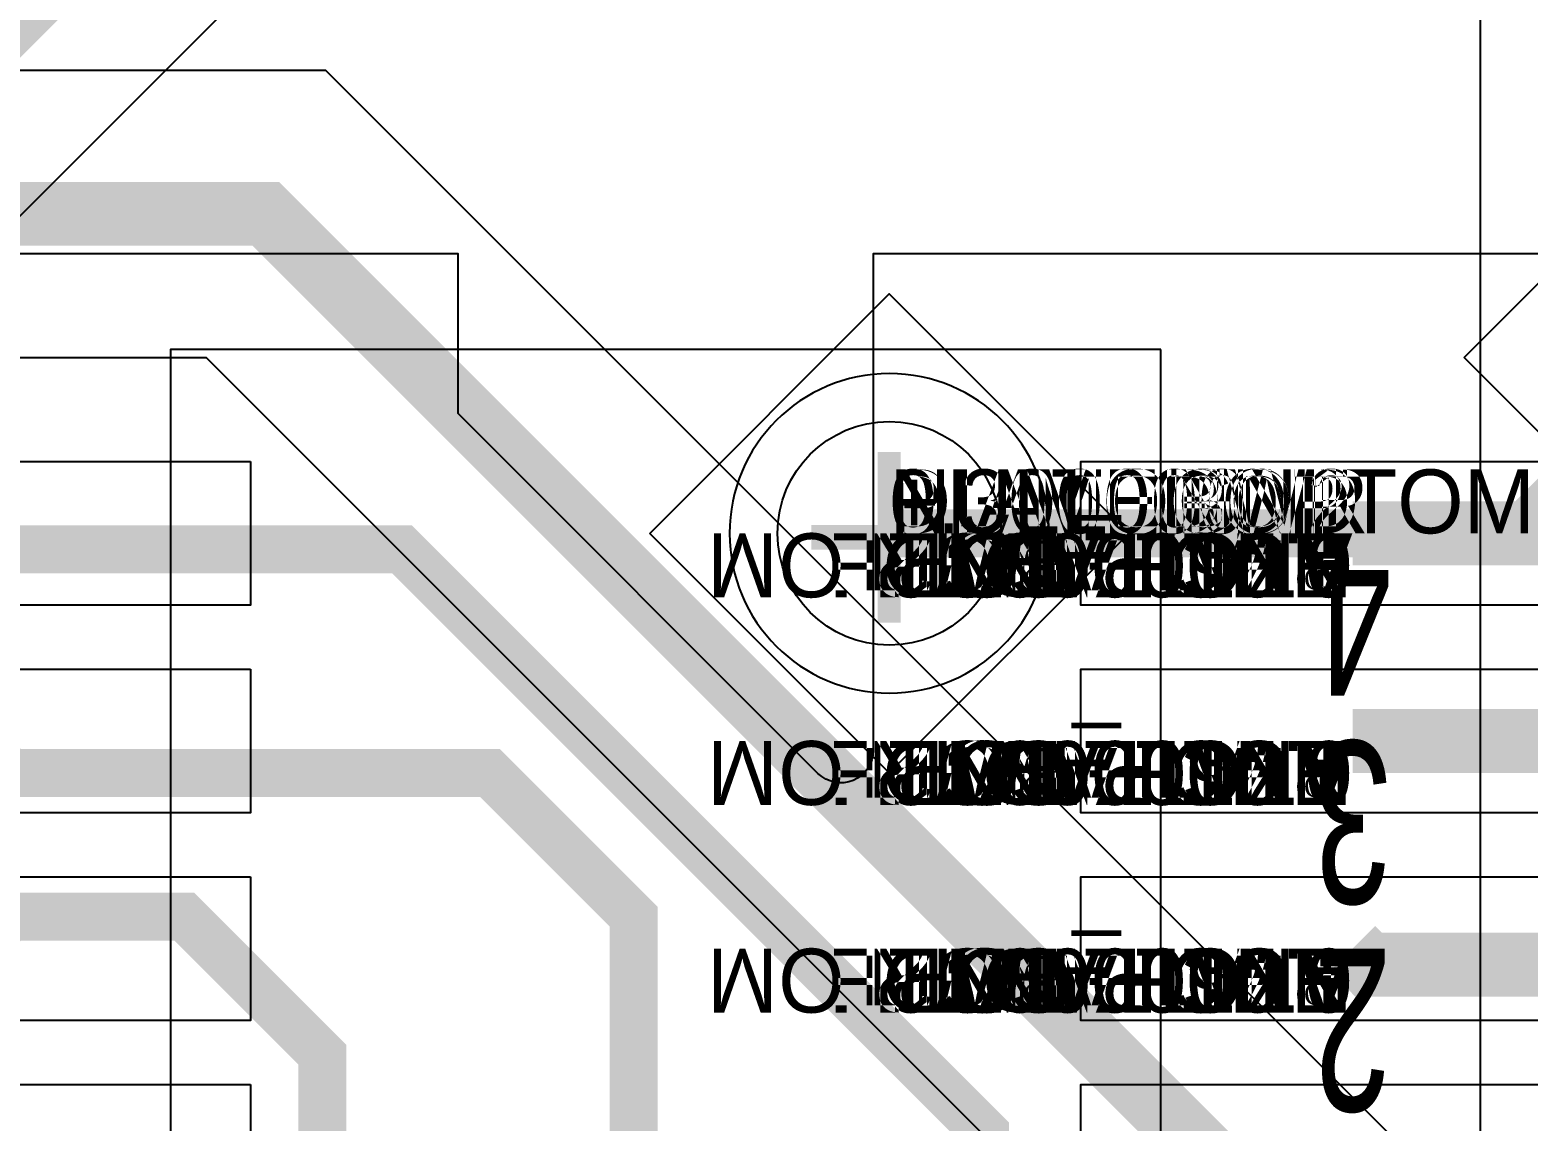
# Model space of a CAD drawing. Extents: x 0 to 323, y 0 to 320.
# Drawn here: x 32.26 to 36.949, y 78.46 to 81.876 of the extents above; entities that cross this region are included whole.
import ezdxf
from ezdxf.enums import TextEntityAlignment as Align

# ---------------------------------------------------------------- set-up
doc = ezdxf.new("R2010")
doc.units = 0
doc.header["$MEASUREMENT"] = 0
doc.layers.get('0').update_dxf_attribs({"linetype": 'CONTINUOUS'})
for name, color, linetype in [('CDN_FIGURES', 7, 'CONTINUOUS'), ('ETCH_BOTTOM', 7, 'CONTINUOUS'), ('ETCH_GND', 3, 'CONTINUOUS'), ('ETCH_INT1', 4, 'CONTINUOUS'), ('ETCH_INT2', 5, 'CONTINUOUS'), ('ETCH_PWR', 6, 'CONTINUOUS'), ('ETCH_TOP', 2, 'CONTINUOUS'), ('MANUFACTURING_NCLEGEND-1-6', 8, 'CONTINUOUS'), ('PACKAGE_GEOMETRY_ASSEMBLY_TOP', 11, 'CONTINUOUS'), ('PACKAGE_GEOMETRY_PIN_NUMBER', 9, 'CONTINUOUS')]:
    doc.layers.add(name, color=color, linetype=linetype)

# ---------------------------------------------------------------- blocks, each defined once
blk = doc.blocks.new('PAD_INFO')
for tag in ['SHAPE_TYPE', 'PAD_HEIGHT', 'PAD_LAYER', 'PAD_TYPE', 'PAD_WIDTH']:
    blk.add_attdef(tag, (0, 0), '', height=0.2)
at = {"flags": 2}
blk.add_attdef('CDN_TYPE', (0, 0), '', height=0.2, dxfattribs=at)
blk = doc.blocks.new('DRILL_INFO')
at = {"flags": 2}
blk.add_attdef('CDN_TYPE', (0, 0), '', height=0.2, dxfattribs=at)
for tag in ['FSHAPE', 'FCHAR', 'DRILL_HEIGHT', 'DIAMETER', 'PLATED', 'DRILL_WIDTH']:
    blk.add_attdef(tag, (0, 0), '', height=0.2)
blk = doc.blocks.new('VIA0700X0300')
at = {"layer": 'ETCH_BOTTOM'}
blk.add_circle((0, 0), 0.35, dxfattribs=at)
at = {"layer": 'ETCH_GND'}
blk.add_circle((0, 0), 0.35, dxfattribs=at)
at = {"layer": 'ETCH_INT1'}
blk.add_circle((0, 0), 0.35, dxfattribs=at)
at = {"layer": 'ETCH_INT2'}
blk.add_circle((0, 0), 0.35, dxfattribs=at)
at = {"layer": 'ETCH_PWR'}
blk.add_circle((0, 0), 0.35, dxfattribs=at)
at = {"layer": 'ETCH_TOP'}
blk.add_circle((0, 0), 0.35, dxfattribs=at)
ref = blk.add_blockref('PAD_INFO', (0, 0))
ref.add_attrib('PAD_LAYER', 'ETCH_TOP', (0, 0), dxfattribs={"height": 0.2})
ref.add_attrib('SHAPE_TYPE', 'NULL', (0, 0), dxfattribs={"height": 0.2})
ref.add_attrib('PAD_TYPE', 'ANTIPAD', (0, 0), dxfattribs={"height": 0.2})
ref.add_attrib('PAD_WIDTH', '0.000000', (0, 0), dxfattribs={"height": 0.2})
ref.add_attrib('PAD_HEIGHT', '0.000000', (0, 0), dxfattribs={"height": 0.2})
ref = blk.add_blockref('PAD_INFO', (0, 0))
ref.add_attrib('PAD_LAYER', 'ETCH_GND', (0, 0), dxfattribs={"height": 0.2})
ref.add_attrib('SHAPE_TYPE', 'NULL', (0, 0), dxfattribs={"height": 0.2})
ref.add_attrib('PAD_TYPE', 'ANTIPAD', (0, 0), dxfattribs={"height": 0.2})
ref.add_attrib('PAD_WIDTH', '0.000000', (0, 0), dxfattribs={"height": 0.2})
ref.add_attrib('PAD_HEIGHT', '0.000000', (0, 0), dxfattribs={"height": 0.2})
ref = blk.add_blockref('PAD_INFO', (0, 0))
ref.add_attrib('PAD_LAYER', 'ETCH_INT1', (0, 0), dxfattribs={"height": 0.2})
ref.add_attrib('SHAPE_TYPE', 'NULL', (0, 0), dxfattribs={"height": 0.2})
ref.add_attrib('PAD_TYPE', 'ANTIPAD', (0, 0), dxfattribs={"height": 0.2})
ref.add_attrib('PAD_WIDTH', '0.000000', (0, 0), dxfattribs={"height": 0.2})
ref.add_attrib('PAD_HEIGHT', '0.000000', (0, 0), dxfattribs={"height": 0.2})
ref = blk.add_blockref('PAD_INFO', (0, 0))
ref.add_attrib('PAD_LAYER', 'ETCH_INT2', (0, 0), dxfattribs={"height": 0.2})
ref.add_attrib('SHAPE_TYPE', 'NULL', (0, 0), dxfattribs={"height": 0.2})
ref.add_attrib('PAD_TYPE', 'ANTIPAD', (0, 0), dxfattribs={"height": 0.2})
ref.add_attrib('PAD_WIDTH', '0.000000', (0, 0), dxfattribs={"height": 0.2})
ref.add_attrib('PAD_HEIGHT', '0.000000', (0, 0), dxfattribs={"height": 0.2})
ref = blk.add_blockref('PAD_INFO', (0, 0))
ref.add_attrib('PAD_LAYER', 'ETCH_PWR', (0, 0), dxfattribs={"height": 0.2})
ref.add_attrib('SHAPE_TYPE', 'NULL', (0, 0), dxfattribs={"height": 0.2})
ref.add_attrib('PAD_TYPE', 'ANTIPAD', (0, 0), dxfattribs={"height": 0.2})
ref.add_attrib('PAD_WIDTH', '0.000000', (0, 0), dxfattribs={"height": 0.2})
ref.add_attrib('PAD_HEIGHT', '0.000000', (0, 0), dxfattribs={"height": 0.2})
ref = blk.add_blockref('PAD_INFO', (0, 0))
ref.add_attrib('PAD_LAYER', 'ETCH_BOTTOM', (0, 0), dxfattribs={"height": 0.2})
ref.add_attrib('SHAPE_TYPE', 'NULL', (0, 0), dxfattribs={"height": 0.2})
ref.add_attrib('PAD_TYPE', 'ANTIPAD', (0, 0), dxfattribs={"height": 0.2})
ref.add_attrib('PAD_WIDTH', '0.000000', (0, 0), dxfattribs={"height": 0.2})
ref.add_attrib('PAD_HEIGHT', '0.000000', (0, 0), dxfattribs={"height": 0.2})
ref = blk.add_blockref('PAD_INFO', (0, 0))
ref.add_attrib('PAD_LAYER', 'ETCH_TOP', (0, 0), dxfattribs={"height": 0.2})
ref.add_attrib('SHAPE_TYPE', 'NULL', (0, 0), dxfattribs={"height": 0.2})
ref.add_attrib('PAD_TYPE', 'THERMAL', (0, 0), dxfattribs={"height": 0.2})
ref.add_attrib('PAD_WIDTH', '0.000000', (0, 0), dxfattribs={"height": 0.2})
ref.add_attrib('PAD_HEIGHT', '0.000000', (0, 0), dxfattribs={"height": 0.2})
ref = blk.add_blockref('PAD_INFO', (0, 0))
ref.add_attrib('PAD_LAYER', 'ETCH_GND', (0, 0), dxfattribs={"height": 0.2})
ref.add_attrib('SHAPE_TYPE', 'NULL', (0, 0), dxfattribs={"height": 0.2})
ref.add_attrib('PAD_TYPE', 'THERMAL', (0, 0), dxfattribs={"height": 0.2})
ref.add_attrib('PAD_WIDTH', '0.000000', (0, 0), dxfattribs={"height": 0.2})
ref.add_attrib('PAD_HEIGHT', '0.000000', (0, 0), dxfattribs={"height": 0.2})
ref = blk.add_blockref('PAD_INFO', (0, 0))
ref.add_attrib('PAD_LAYER', 'ETCH_INT1', (0, 0), dxfattribs={"height": 0.2})
ref.add_attrib('SHAPE_TYPE', 'NULL', (0, 0), dxfattribs={"height": 0.2})
ref.add_attrib('PAD_TYPE', 'THERMAL', (0, 0), dxfattribs={"height": 0.2})
ref.add_attrib('PAD_WIDTH', '0.000000', (0, 0), dxfattribs={"height": 0.2})
ref.add_attrib('PAD_HEIGHT', '0.000000', (0, 0), dxfattribs={"height": 0.2})
ref = blk.add_blockref('PAD_INFO', (0, 0))
ref.add_attrib('PAD_LAYER', 'ETCH_INT2', (0, 0), dxfattribs={"height": 0.2})
ref.add_attrib('SHAPE_TYPE', 'NULL', (0, 0), dxfattribs={"height": 0.2})
ref.add_attrib('PAD_TYPE', 'THERMAL', (0, 0), dxfattribs={"height": 0.2})
ref.add_attrib('PAD_WIDTH', '0.000000', (0, 0), dxfattribs={"height": 0.2})
ref.add_attrib('PAD_HEIGHT', '0.000000', (0, 0), dxfattribs={"height": 0.2})
ref = blk.add_blockref('PAD_INFO', (0, 0))
ref.add_attrib('PAD_LAYER', 'ETCH_PWR', (0, 0), dxfattribs={"height": 0.2})
ref.add_attrib('SHAPE_TYPE', 'NULL', (0, 0), dxfattribs={"height": 0.2})
ref.add_attrib('PAD_TYPE', 'THERMAL', (0, 0), dxfattribs={"height": 0.2})
ref.add_attrib('PAD_WIDTH', '0.000000', (0, 0), dxfattribs={"height": 0.2})
ref.add_attrib('PAD_HEIGHT', '0.000000', (0, 0), dxfattribs={"height": 0.2})
ref = blk.add_blockref('PAD_INFO', (0, 0))
ref.add_attrib('PAD_LAYER', 'ETCH_BOTTOM', (0, 0), dxfattribs={"height": 0.2})
ref.add_attrib('SHAPE_TYPE', 'NULL', (0, 0), dxfattribs={"height": 0.2})
ref.add_attrib('PAD_TYPE', 'THERMAL', (0, 0), dxfattribs={"height": 0.2})
ref.add_attrib('PAD_WIDTH', '0.000000', (0, 0), dxfattribs={"height": 0.2})
ref.add_attrib('PAD_HEIGHT', '0.000000', (0, 0), dxfattribs={"height": 0.2})
ref = blk.add_blockref('PAD_INFO', (0, 0))
ref.add_attrib('PAD_LAYER', 'ETCH_TOP', (0, 0), dxfattribs={"height": 0.2})
ref.add_attrib('SHAPE_TYPE', 'CIRCLE', (0, 0), dxfattribs={"height": 0.2})
ref.add_attrib('PAD_TYPE', 'REGULAR', (0, 0), dxfattribs={"height": 0.2})
ref.add_attrib('PAD_WIDTH', '0.700000', (0, 0), dxfattribs={"height": 0.2})
ref.add_attrib('PAD_HEIGHT', '0.700000', (0, 0), dxfattribs={"height": 0.2})
ref = blk.add_blockref('PAD_INFO', (0, 0))
ref.add_attrib('PAD_LAYER', 'ETCH_GND', (0, 0), dxfattribs={"height": 0.2})
ref.add_attrib('SHAPE_TYPE', 'CIRCLE', (0, 0), dxfattribs={"height": 0.2})
ref.add_attrib('PAD_TYPE', 'REGULAR', (0, 0), dxfattribs={"height": 0.2})
ref.add_attrib('PAD_WIDTH', '0.700000', (0, 0), dxfattribs={"height": 0.2})
ref.add_attrib('PAD_HEIGHT', '0.700000', (0, 0), dxfattribs={"height": 0.2})
ref = blk.add_blockref('PAD_INFO', (0, 0))
ref.add_attrib('PAD_LAYER', 'ETCH_INT1', (0, 0), dxfattribs={"height": 0.2})
ref.add_attrib('SHAPE_TYPE', 'CIRCLE', (0, 0), dxfattribs={"height": 0.2})
ref.add_attrib('PAD_TYPE', 'REGULAR', (0, 0), dxfattribs={"height": 0.2})
ref.add_attrib('PAD_WIDTH', '0.700000', (0, 0), dxfattribs={"height": 0.2})
ref.add_attrib('PAD_HEIGHT', '0.700000', (0, 0), dxfattribs={"height": 0.2})
ref = blk.add_blockref('PAD_INFO', (0, 0))
ref.add_attrib('PAD_LAYER', 'ETCH_INT2', (0, 0), dxfattribs={"height": 0.2})
ref.add_attrib('SHAPE_TYPE', 'CIRCLE', (0, 0), dxfattribs={"height": 0.2})
ref.add_attrib('PAD_TYPE', 'REGULAR', (0, 0), dxfattribs={"height": 0.2})
ref.add_attrib('PAD_WIDTH', '0.700000', (0, 0), dxfattribs={"height": 0.2})
ref.add_attrib('PAD_HEIGHT', '0.700000', (0, 0), dxfattribs={"height": 0.2})
ref = blk.add_blockref('PAD_INFO', (0, 0))
ref.add_attrib('PAD_LAYER', 'ETCH_PWR', (0, 0), dxfattribs={"height": 0.2})
ref.add_attrib('SHAPE_TYPE', 'CIRCLE', (0, 0), dxfattribs={"height": 0.2})
ref.add_attrib('PAD_TYPE', 'REGULAR', (0, 0), dxfattribs={"height": 0.2})
ref.add_attrib('PAD_WIDTH', '0.700000', (0, 0), dxfattribs={"height": 0.2})
ref.add_attrib('PAD_HEIGHT', '0.700000', (0, 0), dxfattribs={"height": 0.2})
ref = blk.add_blockref('PAD_INFO', (0, 0))
ref.add_attrib('PAD_LAYER', 'ETCH_BOTTOM', (0, 0), dxfattribs={"height": 0.2})
ref.add_attrib('SHAPE_TYPE', 'CIRCLE', (0, 0), dxfattribs={"height": 0.2})
ref.add_attrib('PAD_TYPE', 'REGULAR', (0, 0), dxfattribs={"height": 0.2})
ref.add_attrib('PAD_WIDTH', '0.700000', (0, 0), dxfattribs={"height": 0.2})
ref.add_attrib('PAD_HEIGHT', '0.700000', (0, 0), dxfattribs={"height": 0.2})
ref = blk.add_blockref('DRILL_INFO', (0, 0))
ref.add_attrib('DIAMETER', '0.300000', (0, 0), dxfattribs={"height": 0.2})
ref.add_attrib('PLATED', 'PLATED', (0, 0), dxfattribs={"height": 0.2})
ref.add_attrib('FSHAPE', 'DIAMOND', (0, 0), dxfattribs={"height": 0.2})
ref.add_attrib('FCHAR', '+', (0, 0), dxfattribs={"height": 0.2})
ref.add_attrib('DRILL_WIDTH', '1.500000', (0, 0), dxfattribs={"height": 0.2})
ref.add_attrib('DRILL_HEIGHT', '1.500000', (0, 0), dxfattribs={"height": 0.2})
for tag in ['CDN_TYPE', 'PIN']:
    blk.add_attdef(tag, (0, 0), '', height=0.2)
at = {"flags": 2}
for tag in ['PSTKNAME', 'BBV']:
    blk.add_attdef(tag, (0, 0), '', height=0.2, dxfattribs=at)
blk = doc.blocks.new('FIGURE_DIAMOND')
at = {"layer": 'CDN_FIGURES'}
blk.add_lwpolyline([(-0.5, 0), (0, 0.5), (0.5, 0), (0, -0.5)], close=True, dxfattribs=at)
blk = doc.blocks.new('RC1700X0450TS_NS')
at = {"layer": 'ETCH_TOP'}
blk.add_lwpolyline([(-0.85, -0.225), (-0.85, 0.225), (0.85, 0.225), (0.85, -0.225)], close=True, dxfattribs=at)
ref = blk.add_blockref('PAD_INFO', (0, 0))
ref.add_attrib('PAD_LAYER', 'ETCH_TOP', (0, 0), dxfattribs={"height": 0.2})
ref.add_attrib('SHAPE_TYPE', 'NULL', (0, 0), dxfattribs={"height": 0.2})
ref.add_attrib('PAD_TYPE', 'ANTIPAD', (0, 0), dxfattribs={"height": 0.2})
ref.add_attrib('PAD_WIDTH', '0.000000', (0, 0), dxfattribs={"height": 0.2})
ref.add_attrib('PAD_HEIGHT', '0.000000', (0, 0), dxfattribs={"height": 0.2})
ref = blk.add_blockref('PAD_INFO', (0, 0))
ref.add_attrib('PAD_LAYER', 'ETCH_GND', (0, 0), dxfattribs={"height": 0.2})
ref.add_attrib('SHAPE_TYPE', 'NULL', (0, 0), dxfattribs={"height": 0.2})
ref.add_attrib('PAD_TYPE', 'ANTIPAD', (0, 0), dxfattribs={"height": 0.2})
ref.add_attrib('PAD_WIDTH', '0.000000', (0, 0), dxfattribs={"height": 0.2})
ref.add_attrib('PAD_HEIGHT', '0.000000', (0, 0), dxfattribs={"height": 0.2})
ref = blk.add_blockref('PAD_INFO', (0, 0))
ref.add_attrib('PAD_LAYER', 'ETCH_INT1', (0, 0), dxfattribs={"height": 0.2})
ref.add_attrib('SHAPE_TYPE', 'NULL', (0, 0), dxfattribs={"height": 0.2})
ref.add_attrib('PAD_TYPE', 'ANTIPAD', (0, 0), dxfattribs={"height": 0.2})
ref.add_attrib('PAD_WIDTH', '0.000000', (0, 0), dxfattribs={"height": 0.2})
ref.add_attrib('PAD_HEIGHT', '0.000000', (0, 0), dxfattribs={"height": 0.2})
ref = blk.add_blockref('PAD_INFO', (0, 0))
ref.add_attrib('PAD_LAYER', 'ETCH_INT2', (0, 0), dxfattribs={"height": 0.2})
ref.add_attrib('SHAPE_TYPE', 'NULL', (0, 0), dxfattribs={"height": 0.2})
ref.add_attrib('PAD_TYPE', 'ANTIPAD', (0, 0), dxfattribs={"height": 0.2})
ref.add_attrib('PAD_WIDTH', '0.000000', (0, 0), dxfattribs={"height": 0.2})
ref.add_attrib('PAD_HEIGHT', '0.000000', (0, 0), dxfattribs={"height": 0.2})
ref = blk.add_blockref('PAD_INFO', (0, 0))
ref.add_attrib('PAD_LAYER', 'ETCH_PWR', (0, 0), dxfattribs={"height": 0.2})
ref.add_attrib('SHAPE_TYPE', 'NULL', (0, 0), dxfattribs={"height": 0.2})
ref.add_attrib('PAD_TYPE', 'ANTIPAD', (0, 0), dxfattribs={"height": 0.2})
ref.add_attrib('PAD_WIDTH', '0.000000', (0, 0), dxfattribs={"height": 0.2})
ref.add_attrib('PAD_HEIGHT', '0.000000', (0, 0), dxfattribs={"height": 0.2})
ref = blk.add_blockref('PAD_INFO', (0, 0))
ref.add_attrib('PAD_LAYER', 'ETCH_BOTTOM', (0, 0), dxfattribs={"height": 0.2})
ref.add_attrib('SHAPE_TYPE', 'NULL', (0, 0), dxfattribs={"height": 0.2})
ref.add_attrib('PAD_TYPE', 'ANTIPAD', (0, 0), dxfattribs={"height": 0.2})
ref.add_attrib('PAD_WIDTH', '0.000000', (0, 0), dxfattribs={"height": 0.2})
ref.add_attrib('PAD_HEIGHT', '0.000000', (0, 0), dxfattribs={"height": 0.2})
ref = blk.add_blockref('PAD_INFO', (0, 0))
ref.add_attrib('PAD_LAYER', 'ETCH_TOP', (0, 0), dxfattribs={"height": 0.2})
ref.add_attrib('SHAPE_TYPE', 'NULL', (0, 0), dxfattribs={"height": 0.2})
ref.add_attrib('PAD_TYPE', 'THERMAL', (0, 0), dxfattribs={"height": 0.2})
ref.add_attrib('PAD_WIDTH', '0.000000', (0, 0), dxfattribs={"height": 0.2})
ref.add_attrib('PAD_HEIGHT', '0.000000', (0, 0), dxfattribs={"height": 0.2})
ref = blk.add_blockref('PAD_INFO', (0, 0))
ref.add_attrib('PAD_LAYER', 'ETCH_GND', (0, 0), dxfattribs={"height": 0.2})
ref.add_attrib('SHAPE_TYPE', 'NULL', (0, 0), dxfattribs={"height": 0.2})
ref.add_attrib('PAD_TYPE', 'THERMAL', (0, 0), dxfattribs={"height": 0.2})
ref.add_attrib('PAD_WIDTH', '0.000000', (0, 0), dxfattribs={"height": 0.2})
ref.add_attrib('PAD_HEIGHT', '0.000000', (0, 0), dxfattribs={"height": 0.2})
ref = blk.add_blockref('PAD_INFO', (0, 0))
ref.add_attrib('PAD_LAYER', 'ETCH_INT1', (0, 0), dxfattribs={"height": 0.2})
ref.add_attrib('SHAPE_TYPE', 'NULL', (0, 0), dxfattribs={"height": 0.2})
ref.add_attrib('PAD_TYPE', 'THERMAL', (0, 0), dxfattribs={"height": 0.2})
ref.add_attrib('PAD_WIDTH', '0.000000', (0, 0), dxfattribs={"height": 0.2})
ref.add_attrib('PAD_HEIGHT', '0.000000', (0, 0), dxfattribs={"height": 0.2})
ref = blk.add_blockref('PAD_INFO', (0, 0))
ref.add_attrib('PAD_LAYER', 'ETCH_INT2', (0, 0), dxfattribs={"height": 0.2})
ref.add_attrib('SHAPE_TYPE', 'NULL', (0, 0), dxfattribs={"height": 0.2})
ref.add_attrib('PAD_TYPE', 'THERMAL', (0, 0), dxfattribs={"height": 0.2})
ref.add_attrib('PAD_WIDTH', '0.000000', (0, 0), dxfattribs={"height": 0.2})
ref.add_attrib('PAD_HEIGHT', '0.000000', (0, 0), dxfattribs={"height": 0.2})
ref = blk.add_blockref('PAD_INFO', (0, 0))
ref.add_attrib('PAD_LAYER', 'ETCH_PWR', (0, 0), dxfattribs={"height": 0.2})
ref.add_attrib('SHAPE_TYPE', 'NULL', (0, 0), dxfattribs={"height": 0.2})
ref.add_attrib('PAD_TYPE', 'THERMAL', (0, 0), dxfattribs={"height": 0.2})
ref.add_attrib('PAD_WIDTH', '0.000000', (0, 0), dxfattribs={"height": 0.2})
ref.add_attrib('PAD_HEIGHT', '0.000000', (0, 0), dxfattribs={"height": 0.2})
ref = blk.add_blockref('PAD_INFO', (0, 0))
ref.add_attrib('PAD_LAYER', 'ETCH_BOTTOM', (0, 0), dxfattribs={"height": 0.2})
ref.add_attrib('SHAPE_TYPE', 'NULL', (0, 0), dxfattribs={"height": 0.2})
ref.add_attrib('PAD_TYPE', 'THERMAL', (0, 0), dxfattribs={"height": 0.2})
ref.add_attrib('PAD_WIDTH', '0.000000', (0, 0), dxfattribs={"height": 0.2})
ref.add_attrib('PAD_HEIGHT', '0.000000', (0, 0), dxfattribs={"height": 0.2})
ref = blk.add_blockref('PAD_INFO', (0, 0))
ref.add_attrib('PAD_LAYER', 'ETCH_TOP', (0, 0), dxfattribs={"height": 0.2})
ref.add_attrib('SHAPE_TYPE', 'RECTANGLE', (0, 0), dxfattribs={"height": 0.2})
ref.add_attrib('PAD_TYPE', 'REGULAR', (0, 0), dxfattribs={"height": 0.2})
ref.add_attrib('PAD_WIDTH', '1.700000', (0, 0), dxfattribs={"height": 0.2})
ref.add_attrib('PAD_HEIGHT', '0.450000', (0, 0), dxfattribs={"height": 0.2})
ref = blk.add_blockref('PAD_INFO', (0, 0))
ref.add_attrib('PAD_LAYER', 'ETCH_GND', (0, 0), dxfattribs={"height": 0.2})
ref.add_attrib('SHAPE_TYPE', 'NULL', (0, 0), dxfattribs={"height": 0.2})
ref.add_attrib('PAD_TYPE', 'REGULAR', (0, 0), dxfattribs={"height": 0.2})
ref.add_attrib('PAD_WIDTH', '0.000000', (0, 0), dxfattribs={"height": 0.2})
ref.add_attrib('PAD_HEIGHT', '0.000000', (0, 0), dxfattribs={"height": 0.2})
ref = blk.add_blockref('PAD_INFO', (0, 0))
ref.add_attrib('PAD_LAYER', 'ETCH_INT1', (0, 0), dxfattribs={"height": 0.2})
ref.add_attrib('SHAPE_TYPE', 'NULL', (0, 0), dxfattribs={"height": 0.2})
ref.add_attrib('PAD_TYPE', 'REGULAR', (0, 0), dxfattribs={"height": 0.2})
ref.add_attrib('PAD_WIDTH', '0.000000', (0, 0), dxfattribs={"height": 0.2})
ref.add_attrib('PAD_HEIGHT', '0.000000', (0, 0), dxfattribs={"height": 0.2})
ref = blk.add_blockref('PAD_INFO', (0, 0))
ref.add_attrib('PAD_LAYER', 'ETCH_INT2', (0, 0), dxfattribs={"height": 0.2})
ref.add_attrib('SHAPE_TYPE', 'NULL', (0, 0), dxfattribs={"height": 0.2})
ref.add_attrib('PAD_TYPE', 'REGULAR', (0, 0), dxfattribs={"height": 0.2})
ref.add_attrib('PAD_WIDTH', '0.000000', (0, 0), dxfattribs={"height": 0.2})
ref.add_attrib('PAD_HEIGHT', '0.000000', (0, 0), dxfattribs={"height": 0.2})
ref = blk.add_blockref('PAD_INFO', (0, 0))
ref.add_attrib('PAD_LAYER', 'ETCH_PWR', (0, 0), dxfattribs={"height": 0.2})
ref.add_attrib('SHAPE_TYPE', 'NULL', (0, 0), dxfattribs={"height": 0.2})
ref.add_attrib('PAD_TYPE', 'REGULAR', (0, 0), dxfattribs={"height": 0.2})
ref.add_attrib('PAD_WIDTH', '0.000000', (0, 0), dxfattribs={"height": 0.2})
ref.add_attrib('PAD_HEIGHT', '0.000000', (0, 0), dxfattribs={"height": 0.2})
ref = blk.add_blockref('PAD_INFO', (0, 0))
ref.add_attrib('PAD_LAYER', 'ETCH_BOTTOM', (0, 0), dxfattribs={"height": 0.2})
ref.add_attrib('SHAPE_TYPE', 'NULL', (0, 0), dxfattribs={"height": 0.2})
ref.add_attrib('PAD_TYPE', 'REGULAR', (0, 0), dxfattribs={"height": 0.2})
ref.add_attrib('PAD_WIDTH', '0.000000', (0, 0), dxfattribs={"height": 0.2})
ref.add_attrib('PAD_HEIGHT', '0.000000', (0, 0), dxfattribs={"height": 0.2})
ref = blk.add_blockref('DRILL_INFO', (0, 0))
ref.add_attrib('DIAMETER', '0.000000', (0, 0), dxfattribs={"height": 0.2})
ref.add_attrib('PLATED', 'PLATED', (0, 0), dxfattribs={"height": 0.2})
ref.add_attrib('FSHAPE', 'NULL', (0, 0), dxfattribs={"height": 0.2})
ref.add_attrib('DRILL_WIDTH', '0.000000', (0, 0), dxfattribs={"height": 0.2})
ref.add_attrib('DRILL_HEIGHT', '0.000000', (0, 0), dxfattribs={"height": 0.2})
for tag in ['CDN_TYPE', 'PIN']:
    blk.add_attdef(tag, (0, 0), '', height=0.2)
at = {"flags": 2}
for tag in ['PSTKNAME', 'BBV']:
    blk.add_attdef(tag, (0, 0), '', height=0.2, dxfattribs=at)
blk = doc.blocks.new('F28')
at = {"layer": 'PACKAGE_GEOMETRY_ASSEMBLY_TOP'}
blk.add_lwpolyline([(0.6, -2.525), (3.7, -2.525), (3.7, 0.575), (0.6, 0.575)], close=True, dxfattribs=at)
at = {"layer": 'ETCH_TOP'}
ref = blk.add_blockref('RC1700X0450TS_NS', (0, 0), dxfattribs=at)
ref.add_attrib('CDN_TYPE', 'PIN', (0, 0), dxfattribs={"height": 0.2})
ref.add_attrib('PIN', '1', (0, 0), dxfattribs={"height": 0.2})
ref = blk.add_blockref('RC1700X0450TS_NS', (0, -1.3), dxfattribs=at)
ref.add_attrib('CDN_TYPE', 'PIN', (0, 0), dxfattribs={"height": 0.2})
ref.add_attrib('PIN', '3', (0, 0), dxfattribs={"height": 0.2})
ref = blk.add_blockref('RC1700X0450TS_NS', (0, -0.65), dxfattribs=at)
ref.add_attrib('CDN_TYPE', 'PIN', (0, 0), dxfattribs={"height": 0.2})
ref.add_attrib('PIN', '2', (0, 0), dxfattribs={"height": 0.2})
ref = blk.add_blockref('RC1700X0450TS_NS', (0, -1.95), dxfattribs=at)
ref.add_attrib('CDN_TYPE', 'PIN', (0, 0), dxfattribs={"height": 0.2})
ref.add_attrib('PIN', '4', (0, 0), dxfattribs={"height": 0.2})
ref = blk.add_blockref('RC1700X0450TS_NS', (4.3, -1.95), dxfattribs=at)
ref.add_attrib('CDN_TYPE', 'PIN', (0, 0), dxfattribs={"height": 0.2})
ref.add_attrib('PIN', '5', (0, 0), dxfattribs={"height": 0.2})
ref = blk.add_blockref('RC1700X0450TS_NS', (4.3, 0), dxfattribs=at)
ref.add_attrib('CDN_TYPE', 'PIN', (0, 0), dxfattribs={"height": 0.2})
ref.add_attrib('PIN', '8', (0, 0), dxfattribs={"height": 0.2})
ref = blk.add_blockref('RC1700X0450TS_NS', (4.3, -1.3), dxfattribs=at)
ref.add_attrib('CDN_TYPE', 'PIN', (0, 0), dxfattribs={"height": 0.2})
ref.add_attrib('PIN', '6', (0, 0), dxfattribs={"height": 0.2})
ref = blk.add_blockref('RC1700X0450TS_NS', (4.3, -0.65), dxfattribs=at)
ref.add_attrib('CDN_TYPE', 'PIN', (0, 0), dxfattribs={"height": 0.2})
ref.add_attrib('PIN', '7', (0, 0), dxfattribs={"height": 0.2})
at = {"flags": 2}
for tag in ['SYMBOL_TYPE', 'CDN_TYPE', 'REFDES']:
    blk.add_attdef(tag, (0, 0), '', height=0.2, dxfattribs=at)

msp = doc.modelspace()

# ---------------------------------------------------------------- linework, layer by layer
at = {"layer": 'ETCH_BOTTOM'}
for points, format in [([(30.535, 79.5999), (33.835, 82.8999), (36.7027, 82.8999), (36.7168, 82.8882, 1.356106), (37.1555, 83.9475), (37.1373, 83.9492), (34.5183, 86.5683, 0.018557), (34.4938, 86.591, 0.062676), (34.3939, 86.7027, -0.434592), (34.3888, 86.8509), (34.6378, 87.0999), (54.985, 87.0999), (55.085, 87.1999), (61.0502, 87.1999, -0.434609), (61.1513, 87.0915, 1.071716), (62.3487, 87.0915, -0.434609), (62.4498, 87.1999), (70.2539, 87.1999, -0.668179), (70.3256, 87.0268), (56.0492, 72.7504)], "xyb"), ([(37.1, 83.35, 0.2, 0.2, 0), (33.6486, 83.35, 0.2, 0.2, 0), (30.3486, 80.05, 0.2, 0.2, 0), (28.5, 80.05, 0.2, 0.2, 0), (27.45, 79, 0.2, 0.2, 0)], "xyseb")]:
    msp.add_lwpolyline(points, format=format, dxfattribs=at)
at = {"layer": 'ETCH_INT1'}
msp.add_lwpolyline([(94.0824, 108.85), (53.75, 108.85), (52.95, 108.05), (52.95, 103.65), (49.2, 99.9), (42.8473, 99.9, 0.447271), (41.9527, 99.9), (38.45, 99.9), (36.8, 98.25), (36.8, 97.3015, -0.413636), (36.6988, 97.2001, 0.997603), (36.6988, 96.1999, -0.413636), (36.8, 96.0985), (36.8, 86.4283), (36.7678, 86.4157, 0.682571), (36.7678, 85.4843), (36.8, 85.4717), (36.8, 83.7508), (36.7816, 83.7356, 0.471125), (36.7816, 82.9644), (36.8, 82.9492), (36.8, 72.4995, -0.438438)], format="xyb", dxfattribs=at)
msp.add_lwpolyline([(35.4501, 80.3, 1), (34.4499, 80.3, 1)], format="xyb", close=True, dxfattribs=at)
at = {"layer": 'ETCH_INT2'}
for points, format in [([(42.9045, 70.7576), (32.8122, 80.8499), (28.05, 80.8499, -0.013505), (28.0257, 80.8506, -1.402105), (28.2873, 81.7593), (28.3005, 81.7501), (33.185, 81.7501), (43.443, 71.4921)], "xyb"), ([(51.596, 64.954, 0.2, 0.2, 0), (48.5084, 64.954, 0.2, 0.2, 0), (45.846, 67.6164, 0.2, 0.2, 0), (45.846, 68.7396, 0.2, 0.2, 0), (43.5436, 71.042, 0.2, 0.2, 0), (43.2566, 71.042, 0.2, 0.2, 0), (32.9986, 81.3, 0.2, 0.2, 0), (28.05, 81.3, 0.2, 0.2, 0), (28, 81.35, 0.2, 0.2, 0)], "xyseb")]:
    msp.add_lwpolyline(points, format=format, dxfattribs=at)
at = {"layer": 'ETCH_PWR'}
msp.add_lwpolyline([(35.4501, 80.3, 1), (34.4499, 80.3, 1)], format="xyb", close=True, dxfattribs=at)
at = {"layer": 'ETCH_TOP'}
for points, format in [([(30.1999, 82.8499), (33.0001, 82.8499), (33.0001, 82.8906), (33.0277, 82.9048, 0.078317), (33.1536, 82.9964), (33.3321, 83.1749), (36.6304, 83.1749), (36.6439, 83.145, 1.488435), (37.2823, 83.8157), (37.2501, 83.8283), (37.2501, 84.1799), (37.2871, 84.1799), (37.3071, 84.1999), (37.8999, 84.1999), (37.8999, 81.5001), (37.6499, 81.5001), (37.6499, 81.1751), (34.8999, 81.1751), (34.8999, 79.6204, -0.668179), (34.7268, 79.5487), (33.6001, 80.6754), (33.6001, 81.1751), (30.5999, 81.1751)], "xyb"), ([(36.4, 80.3, 0.2, 0.2, 0), (36.95, 80.3, 0.2, 0.2, 0), (37.5, 80.85, 0.2, 0.2, 0)], "xyseb"), ([(36.65, 74.65, 0.15, 0.15, 0), (36.65, 76.4, 0.15, 0.15, 0), (35.25, 77.8, 0.15, 0.15, 0), (35.25, 78.4243, 0.15, 0.15, 0), (33.4243, 80.25, 0.15, 0.15, 0), (32.15, 80.25, 0.15, 0.15, 0), (32.1, 80.3, 0.15, 0.15, 0)], "xyseb"), ([(36.4, 80.3, 0.15, 0.15, 0), (34.95, 80.3, 0.15, 0.15, 0)], "xyseb"), ([(36.4, 79, 0.2, 0.2, 0), (36.45, 78.95, 0.2, 0.2, 0), (37.9486, 78.95, 0.2, 0.2, 0), (38.4, 79.4014, 0.2, 0.2, 0), (38.4, 79.5, 0.2, 0.2, 0), (39, 80.1, 0.2, 0.2, 0), (39.3, 80.1, 0.2, 0.2, 0)], "xyseb"), ([(32.1, 79.65, 0.15, 0.15, 0), (32.2, 79.55, 0.15, 0.15, 0), (33.7, 79.55, 0.15, 0.15, 0), (34.15, 79.1, 0.15, 0.15, 0), (34.15, 74.65, 0.15, 0.15, 0)], "xyseb"), ([(36.4, 79.65, 0.2, 0.2, 0), (37.8, 79.65, 0.2, 0.2, 0)], "xyseb"), ([(31.75, 74.6, 0.15, 0.15, 0), (31.75, 75.95, 0.15, 0.15, 0), (33.175, 77.375, 0.15, 0.15, 0), (33.175, 78.6682, 0.15, 0.15, 0), (32.7432, 79.1, 0.15, 0.15, 0), (32.2, 79.1, 0.15, 0.15, 0), (32.1, 79, 0.15, 0.15, 0)], "xyseb")]:
    msp.add_lwpolyline(points, format=format, dxfattribs=at)

# ---------------------------------------------------------------- block references
at = {"rotation": 180}
msp.add_blockref('F28', (36.4, 78.35), dxfattribs=at)
at = {"layer": 'ETCH_TOP'}
msp.add_blockref('VIA0700X0300', (34.95, 80.3), dxfattribs=at)
at = {"layer": 'MANUFACTURING_NCLEGEND-1-6', "xscale": 1.5, "yscale": 1.5}
for p in [(37.5, 80.85), (34.95, 80.3)]:
    msp.add_blockref('FIGURE_DIAMOND', p, dxfattribs=at)

# ---------------------------------------------------------------- texts
at = {"layer": 'MANUFACTURING_NCLEGEND-1-6'}
msp.add_text('+', height=0.75, dxfattribs=at).set_placement((34.95, 80.3), align=Align.MIDDLE_CENTER)
at = {"layer": 'PACKAGE_GEOMETRY_PIN_NUMBER', "width": 0.649606}
for s, p in [('4', (36.4, 80.3)), ('3', (36.4, 79.65)), ('2', (36.4, 79))]:
    msp.add_text(s, height=0.508, rotation=180, dxfattribs=at).set_placement(p, align=Align.CENTER)

doc.saveas('drawing.dxf')
